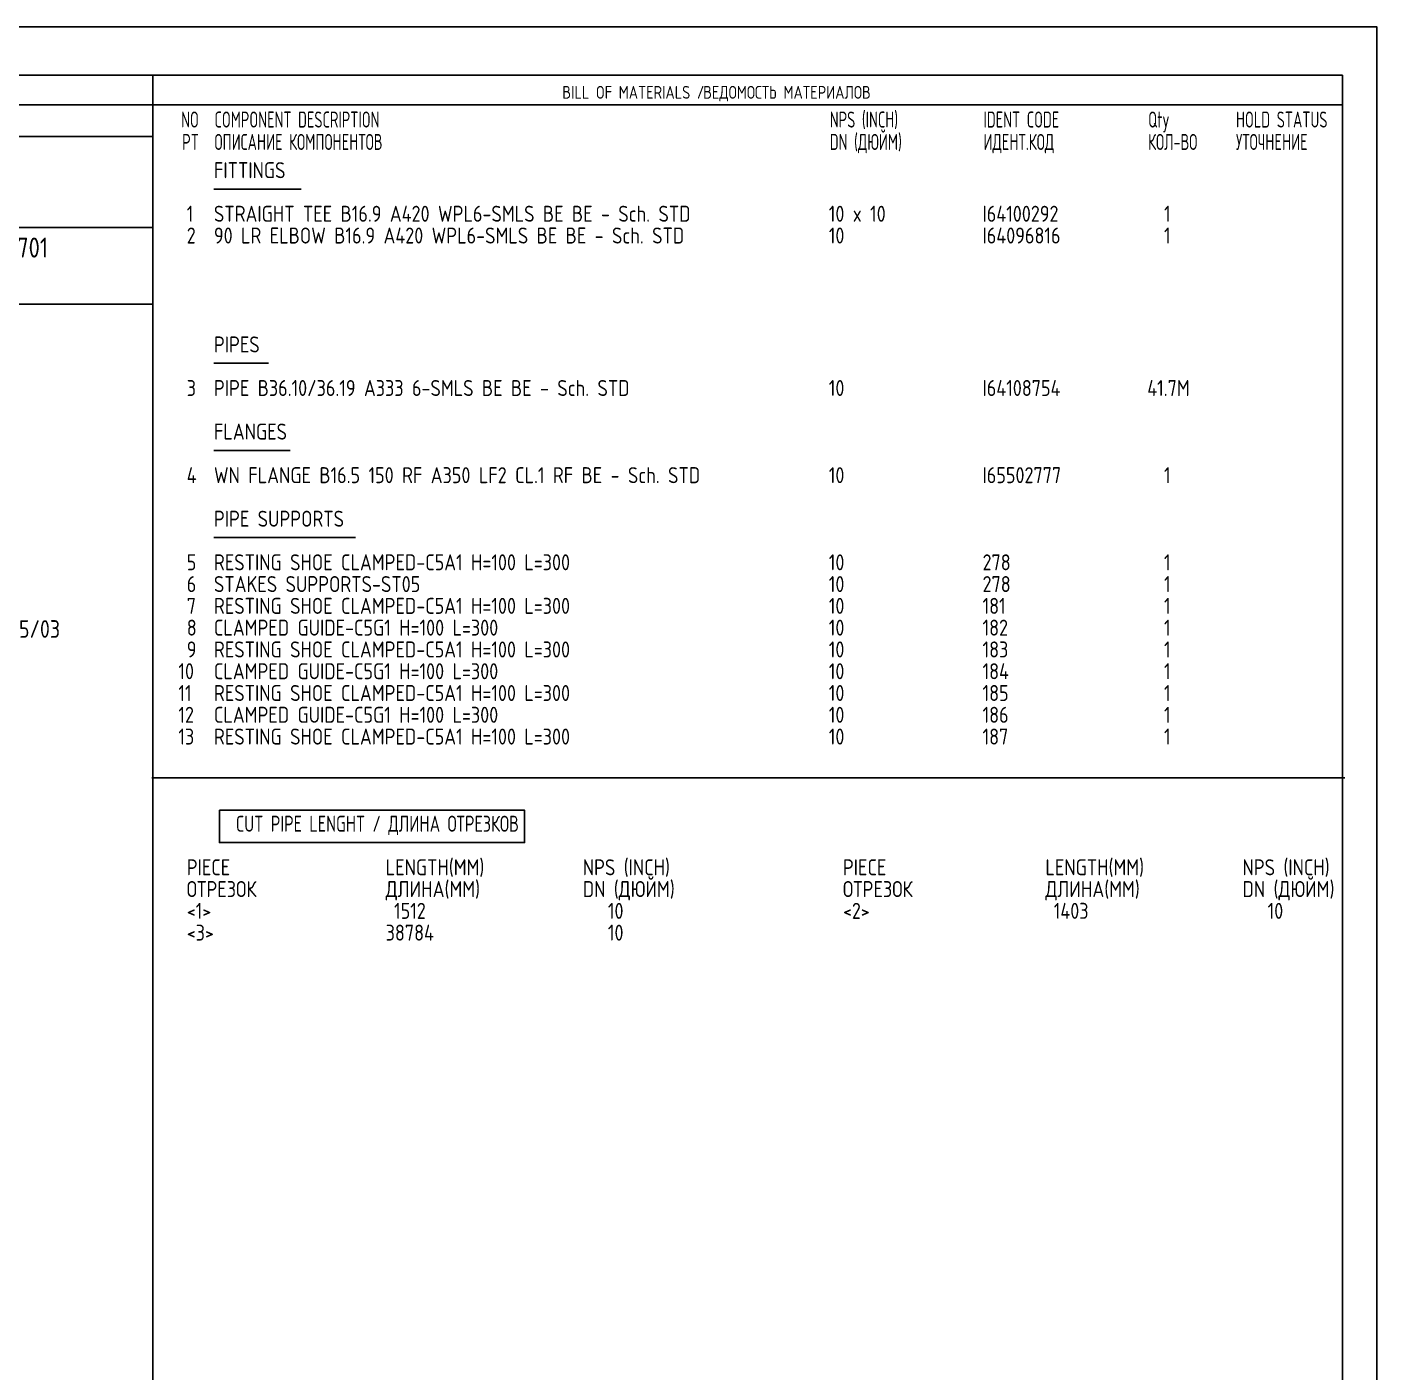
# Model space of a CAD drawing. Extents: x 0 to 594, y 0 to 420.
# Drawn here: x 383.2 to 594, y 210 to 420 of the extents above; entities that cross this region are included whole.
import ezdxf
from ezdxf.enums import TextEntityAlignment as Align

# ---------------------------------------------------------------- set-up
doc = ezdxf.new("R2010")
doc.units = 0
doc.header["$MEASUREMENT"] = 0
doc.linetypes.add('BORDER_2012_SLN$0$8001.Solid', pattern=[0])
for name, color, linetype in [('BORDER_2012_SLN$0$2', 7, 'Continuous'), ('BORDER_2012_SLN$0$GT_1', 7, 'Continuous'), ('GT_1', 7, 'Continuous')]:
    doc.layers.add(name, color=color, linetype=linetype)
for name, color, linetype, lineweight in [('BORDER_2012_SLN$0$BG_Level_1', 7, 'BORDER_2012_SLN$0$8001.Solid', 25), ('BORDER_2012_SLN$0$Level_1', 7, 'BORDER_2012_SLN$0$8001.Solid', 25), ('BORDER_2012_SLN$0$Level_18', 7, 'BORDER_2012_SLN$0$8001.Solid', 25)]:
    doc.layers.add(name, color=color, linetype=linetype, lineweight=lineweight)
doc.styles.add('BORDER_2012_SLN$0$GOST type A', font='GOST type A')
doc.styles.add('BORDER_2012_SLN$0$HTX1', font='')
doc.styles.add('HTX1', font='')
doc.styles.get('BORDER_2012_SLN$0$HTX1').set_extended_font_data('GOST type A')
doc.styles.get('HTX1').set_extended_font_data('GOST type A')

# ---------------------------------------------------------------- blocks, each defined once
blk = doc.blocks.new('BORDER_2012_SLN')
at = {"layer": 'BORDER_2012_SLN$0$2'}
blk.add_line((162.42, 407.85), (588.6, 407.85), dxfattribs=at)
at = {"layer": 'BORDER_2012_SLN$0$Level_1', "color": 7, "lineweight": -3}
for p, q in [((588.6, 412.5), (25.4, 412.5)), ((402.9, 7.5), (402.9, 412.5)), ((588.6, 412.5), (588.6, 7.5)), ((402.75, 402.9), (188.39, 402.9)), ((402.9, 388.7), (162.37, 388.68)), ((402.9, 376.7), (25.4, 376.7))]:
    blk.add_line(p, q, dxfattribs=at)
at = {"layer": 'BORDER_2012_SLN$0$Level_18', "color": 7, "lineweight": -3, "flags": 128}
blk.add_lwpolyline([(0, 0), (0, 420), (594, 420), (594, 0)], close=True, dxfattribs=at)
at = {"layer": 'BORDER_2012_SLN$0$BG_Level_1', "color": 7, "style": 'BORDER_2012_SLN$0$GOST type A'}
for s, p in [('BILL OF MATERIALS / ', (466.8, 408.8)), ('ВЕДОМОСТЬ МАТЕРИАЛОВ', (488.8, 408.8))]:
    blk.add_text(s, height=2, dxfattribs=at).set_placement(p)
at = {"layer": 'BORDER_2012_SLN$0$GT_1', "style": 'BORDER_2012_SLN$0$HTX1', "width": 0.8}
for s, p in [('NO', (410.06, 404.3)), ('PT', (410.06, 400.8))]:
    blk.add_text(s, height=2.5, dxfattribs=at).set_placement(p, align=Align.RIGHT)
for s, p in [('COMPONENT DESCRIPTION', (412.5, 404.3)), ('NPS (INCH)', (508.56, 404.3)), ('IDENT CODE', (532.56, 404.3)), ('Qty', (558.27, 404.3)), ('HOLD STATUS', (571.99, 404.3)), ('ОПИСАНИЕ КОМПОНЕНТОВ', (412.5, 400.8)), ('DN (ДЮЙМ)', (508.56, 400.8)), ('ИДЕНТ.КОД', (532.56, 400.8)), ('КОЛ-ВО', (558.27, 400.8)), ('УТОЧНЕНИЕ', (571.99, 400.8))]:
    blk.add_text(s, height=2.5, dxfattribs=at).set_placement(p)

msp = doc.modelspace()

# ---------------------------------------------------------------- linework, layer by layer
at = {"layer": 'GT_1', "flags": 128}
for points in [[(0, 0), (594, 0), (594, 420), (0, 420), (0, 0)], [(426.014, 394.704), (412.414, 394.704)], [(420.914, 367.493), (412.414, 367.493)], [(424.314, 353.888), (412.414, 353.888)], [(434.514, 340.282), (412.414, 340.282)], [(402.7, 302.756), (589, 302.756)], [(413.271, 297.711), (460.914, 297.711), (460.914, 292.663), (413.271, 292.663), (413.271, 297.711)]]:
    msp.add_lwpolyline(points, dxfattribs=at)

# ---------------------------------------------------------------- block references
at = {"linetype": 'Continuous'}
msp.add_blockref('BORDER_2012_SLN', (0, 0), dxfattribs=at)

# ---------------------------------------------------------------- texts
at = {"layer": 'GT_1', "style": 'HTX1'}
for s, height, width, p in [('FITTINGS', 2.5, 1.02, (412.414, 396.395)), ('  1', 2.5, 1.02, (405.557, 389.592)), ('STRAIGHT TEE B16.9 A420 WPL6-SMLS BE BE - Sch. STD', 2.5, 1.02, (412.414, 389.592)), ('10 x 10', 2.5, 1.02, (508.414, 389.592)), ('I64100292', 2.5, 1.02, (532.414, 389.592)), ('  1', 2.5, 1.02, (558.129, 389.592)), ('  2', 2.5, 1.02, (405.557, 386.19)), ('90 LR ELBOW B16.9 A420 WPL6-SMLS BE BE - Sch. STD', 2.5, 1.02, (412.414, 386.19)), ('10', 2.5, 1.02, (508.414, 386.19)), ('I64096816', 2.5, 1.02, (532.414, 386.19)), ('  1', 2.5, 1.02, (558.129, 386.19)), ('SLN-2725-8766-25-F-2701', 3.125, 1.02, (345, 384)), ('PIPES', 2.5, 1.02, (412.414, 369.184)), ('  3', 2.5, 1.02, (405.557, 362.381)), ('PIPE B36.10/36.19 A333 6-SMLS BE BE - Sch. STD', 2.5, 1.02, (412.414, 362.381)), ('10', 2.5, 1.02, (508.414, 362.381)), ('I64108754', 2.5, 1.02, (532.414, 362.381)), ('41.7M', 2.5, 1.02, (558.129, 362.381)), ('FLANGES', 2.5, 1.02, (412.414, 355.578)), ('  4', 2.5, 1.02, (405.557, 348.776)), ('WN FLANGE B16.5 150 RF A350 LF2 CL.1 RF BE - Sch. STD', 2.5, 1.02, (412.414, 348.776)), ('10', 2.5, 1.02, (508.414, 348.776)), ('I65502777', 2.5, 1.02, (532.414, 348.776)), ('  1', 2.5, 1.02, (558.129, 348.776)), ('PIPE SUPPORTS', 2.5, 1.02, (412.414, 341.973)), ('  5', 2.5, 1.02, (405.557, 335.17)), ('RESTING SHOE CLAMPED-C5A1 H=100 L=300', 2.5, 1.02, (412.414, 335.17)), ('10', 2.5, 1.02, (508.414, 335.17)), ('278', 2.5, 1.02, (532.414, 335.17)), ('  1', 2.5, 1.02, (558.129, 335.17)), ('  6', 2.5, 1.02, (405.557, 331.769)), ('STAKES SUPPORTS-ST05', 2.5, 1.02, (412.414, 331.769)), ('10', 2.5, 1.02, (508.414, 331.769)), ('278', 2.5, 1.02, (532.414, 331.769)), ('  1', 2.5, 1.02, (558.129, 331.769)), ('  7', 2.5, 1.02, (405.557, 328.367)), ('RESTING SHOE CLAMPED-C5A1 H=100 L=300', 2.5, 1.02, (412.414, 328.367)), ('10', 2.5, 1.02, (508.414, 328.367)), ('181', 2.5, 1.02, (532.414, 328.367)), ('  1', 2.5, 1.02, (558.129, 328.367)), ('8766-5054-1CL1FP-IBU/8705/03', 2.75, 1.02, (344.2, 324.633)), ('  8', 2.5, 1.02, (405.557, 324.966)), ('CLAMPED GUIDE-C5G1 H=100 L=300', 2.5, 1.02, (412.414, 324.966)), ('10', 2.5, 1.02, (508.414, 324.966)), ('182', 2.5, 1.02, (532.414, 324.966)), ('  1', 2.5, 1.02, (558.129, 324.966)), ('  9', 2.5, 1.02, (405.557, 321.565)), ('RESTING SHOE CLAMPED-C5A1 H=100 L=300', 2.5, 1.02, (412.414, 321.565)), ('10', 2.5, 1.02, (508.414, 321.565)), ('183', 2.5, 1.02, (532.414, 321.565)), ('  1', 2.5, 1.02, (558.129, 321.565)), (' 10', 2.5, 1.02, (405.557, 318.163)), ('CLAMPED GUIDE-C5G1 H=100 L=300', 2.5, 1.02, (412.414, 318.163)), ('10', 2.5, 1.02, (508.414, 318.163)), ('184', 2.5, 1.02, (532.414, 318.163)), ('  1', 2.5, 1.02, (558.129, 318.163)), (' 11', 2.5, 1.02, (405.557, 314.762)), ('RESTING SHOE CLAMPED-C5A1 H=100 L=300', 2.5, 1.02, (412.414, 314.762)), ('10', 2.5, 1.02, (508.414, 314.762)), ('185', 2.5, 1.02, (532.414, 314.762)), ('  1', 2.5, 1.02, (558.129, 314.762)), (' 12', 2.5, 1.02, (405.557, 311.361)), ('CLAMPED GUIDE-C5G1 H=100 L=300', 2.5, 1.02, (412.414, 311.361)), ('10', 2.5, 1.02, (508.414, 311.361)), ('186', 2.5, 1.02, (532.414, 311.361)), ('  1', 2.5, 1.02, (558.129, 311.361)), (' 13', 2.5, 1.02, (405.557, 307.959)), ('RESTING SHOE CLAMPED-C5A1 H=100 L=300', 2.5, 1.02, (412.414, 307.959)), ('10', 2.5, 1.02, (508.414, 307.959)), ('187', 2.5, 1.02, (532.414, 307.959)), ('  1', 2.5, 1.02, (558.129, 307.959)), ('CUT PIPE LENGHT / ДЛИНА ОТРЕЗКОВ', 2.5, 0.9, (415.843, 294.354)), ('  PIECE', 2.5, 1.02, (405.557, 287.551)), ('    LENGTH(MM)', 2.5, 1.02, (434, 287.551)), ('NPS (INCH)', 2.5, 1.02, (470, 287.551)), ('  PIECE', 2.5, 1.02, (508, 287.551)), ('    LENGTH(MM)', 2.5, 1.02, (537, 287.551)), ('NPS (INCH)', 2.5, 1.02, (573, 287.551)), ('  ОТРЕЗОК', 2.5, 1.02, (405.557, 284.15)), ('    ДЛИНА(MM)', 2.5, 1.02, (434, 284.15)), ('DN (ДЮЙМ)', 2.5, 1.02, (470, 284.15)), ('  ОТРЕЗОК', 2.5, 1.02, (508, 284.15)), ('    ДЛИНА(MM)', 2.5, 1.02, (537, 284.15)), ('DN (ДЮЙМ)', 2.5, 1.02, (573, 284.15)), ('  <1>', 2.5, 1.02, (405.557, 280.748)), ('     1512', 2.5, 1.02, (434, 280.748)), ('   10', 2.5, 1.02, (470, 280.748)), ('  <2>', 2.5, 1.02, (508, 280.748)), ('     1403', 2.5, 1.02, (537, 280.748)), ('   10', 2.5, 1.02, (573, 280.748)), ('  <3>', 2.5, 1.02, (405.557, 277.347)), ('    38784', 2.5, 1.02, (434, 277.347)), ('   10', 2.5, 1.02, (470, 277.347))]:
    msp.add_text(s, height=height, dxfattribs=dict(at, width=width)).set_placement(p)

doc.saveas('drawing.dxf')
